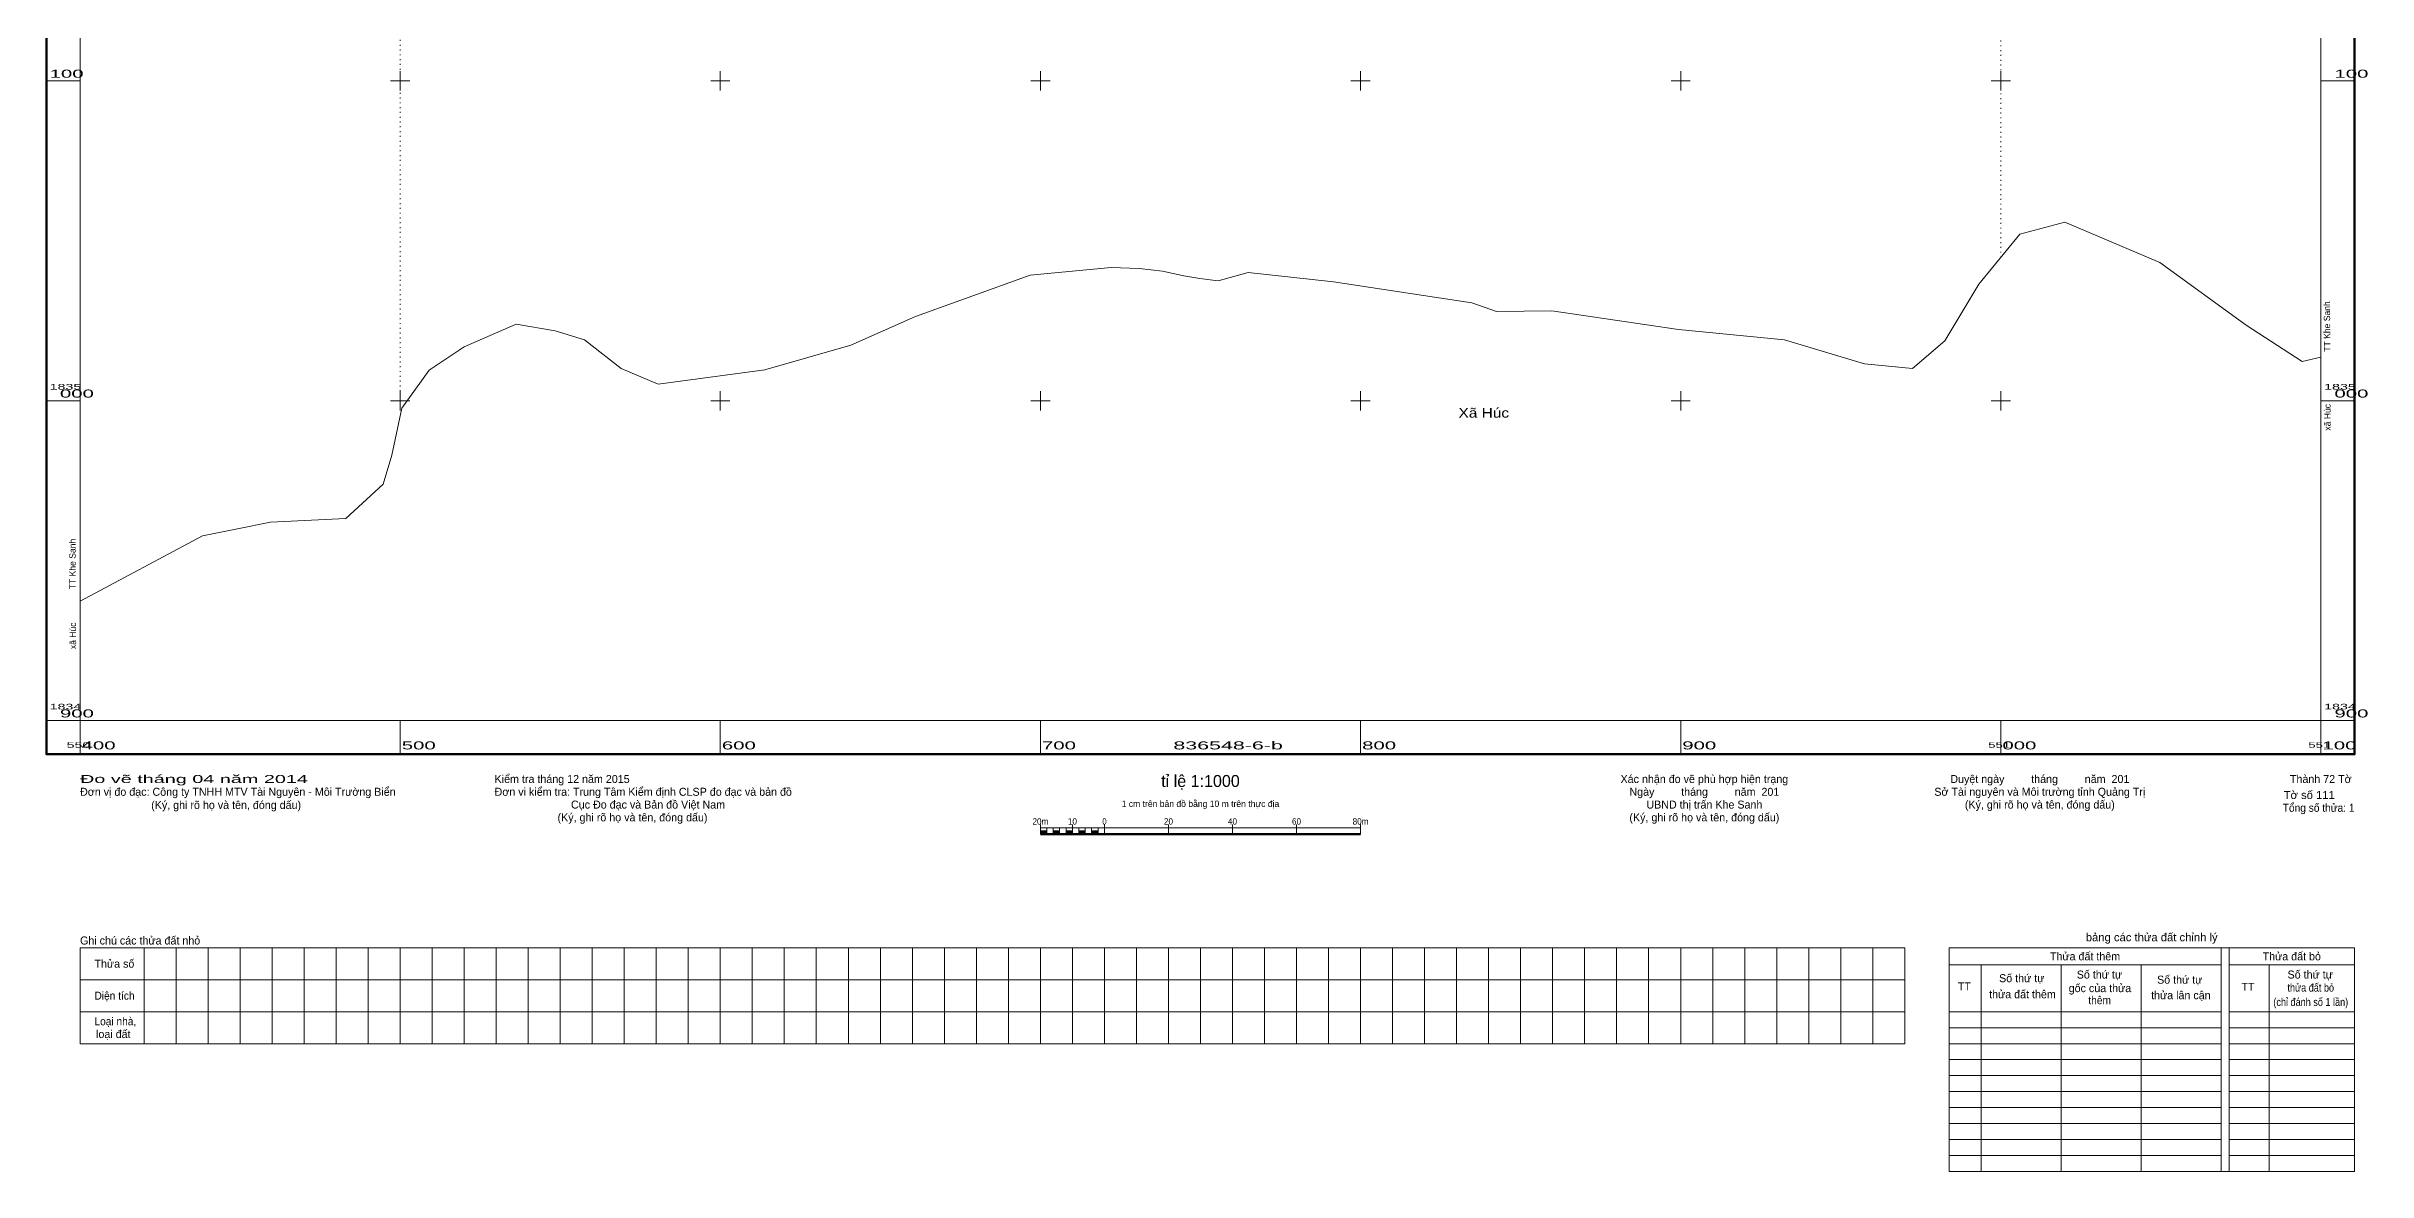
# Model space of a CAD drawing. Header units: metres. Extents: x 550390 to 551118, y 1834759 to 1835646.
# Drawn here: x 550390 to 551115, y 1834759 to 1835111 of the extents above; entities that cross this region are included whole.
import ezdxf
from ezdxf.enums import TextEntityAlignment as Align

# ---------------------------------------------------------------- set-up
doc = ezdxf.new("R2010")
doc.units = ezdxf.units.M
doc.linetypes.add('DOTTED', pattern=[1.5, 0.3, -1.2])
for name, color, linetype, lineweight in [('24', 7, 'DOTTED', 13), ('46', 7, 'Continuous', 13), ('63', 7, 'Continuous', 13)]:
    doc.layers.add(name, color=color, linetype=linetype, lineweight=lineweight)
doc.layers.add('28', color=7, linetype='Continuous')
doc.layers.add('48', color=7, linetype='Continuous')

msp = doc.modelspace()

# ---------------------------------------------------------------- hatches: boundary and pattern name
at = {"layer": '63'}
for points in [[(550700, 1834864.5), (550700, 1834865.5), (550702, 1834865.5), (550702, 1834864.5)], [(550704, 1834864.5), (550704, 1834865.5), (550706, 1834865.5), (550706, 1834864.5)], [(550708, 1834864.5), (550708, 1834865.5), (550710, 1834865.5), (550710, 1834864.5)], [(550712, 1834864.5), (550712, 1834865.5), (550714, 1834865.5), (550714, 1834864.5)], [(550716, 1834864.5), (550716, 1834865.5), (550718, 1834865.5), (550718, 1834864.5)]]:
    msp.add_hatch(color=256, dxfattribs=at).paths.add_polyline_path(points)

# ---------------------------------------------------------------- linework, layer by layer
at = {"layer": '24'}
for p, q in [((551000, 1835044.81), (551000, 1835500)), ((550500, 1835000), (550500, 1835309.31)), ((550500, 1835000), (550502.16, 1835000))]:
    msp.add_line(p, q, dxfattribs=at)
at = {"layer": '46'}
for points in [[(551100, 1835013.63), (551094.14, 1835012.28), (551076.63, 1835023.64), (551049.7, 1835043.23), (551020.03, 1835055.87), (551005.97, 1835052.09), (550993.13, 1835036.43), (550982.54, 1835018.7), (550972.37, 1835010.04), (550957.43, 1835011.54), (550932.42, 1835019.09), (550899.31, 1835022.25), (550859.78, 1835028.14), (550842.49, 1835027.89), (550834.73, 1835030.62)], [(550696.84, 1835039.23), (550722.14, 1835041.71), (550730.89, 1835041.4), (550738.14, 1835040.53), (550744.76, 1835039.1), (550749.75, 1835038.27), (550755.51, 1835037.53), (550764.88, 1835040.11)], [(550696.84, 1835039.23), (550660.94, 1835026.33), (550640.8, 1835017.33), (550613.96, 1835009.69), (550580.64, 1835005.21), (550569.06, 1835010.06), (550557.56, 1835019.02), (550548.43, 1835021.9), (550536.2, 1835023.92), (550520.03, 1835016.85), (550509.11, 1835009.6), (550500.49, 1834997.69), (550497.4, 1834982.95), (550494.74, 1834973.92), (550483.07, 1834963.24), (550459.54, 1834962.08), (550449.14, 1834959.99)], [(550764.88, 1835040.11), (550791.56, 1835037.23), (550834.73, 1835030.62)], [(550400, 1834937.3), (550438.22, 1834957.8), (550449.14, 1834959.99)]]:
    msp.add_lwpolyline(points, dxfattribs=at)
at = {"layer": '63'}
for p, q in [((550400, 1835100), (550389.5, 1835100)), ((550497, 1835100), (550503, 1835100)), ((550500, 1835097), (550500, 1835103)), ((550597, 1835100), (550603, 1835100)), ((550600, 1835097), (550600, 1835103)), ((550697, 1835100), (550703, 1835100)), ((550700, 1835097), (550700, 1835103)), ((550797, 1835100), (550803, 1835100)), ((550800, 1835097), (550800, 1835103)), ((550897, 1835100), (550903, 1835100)), ((550900, 1835097), (550900, 1835103)), ((550997, 1835100), (551003, 1835100)), ((551000, 1835097), (551000, 1835103)), ((551100, 1835100), (551110.5, 1835100)), ((550400, 1835000), (550389.5, 1835000)), ((550497, 1835000), (550503, 1835000)), ((550500, 1834997), (550500, 1835003)), ((550597, 1835000), (550603, 1835000)), ((550600, 1834997), (550600, 1835003)), ((550697, 1835000), (550703, 1835000)), ((550700, 1834997), (550700, 1835003)), ((550797, 1835000), (550803, 1835000)), ((550800, 1834997), (550800, 1835003)), ((550897, 1835000), (550903, 1835000)), ((550900, 1834997), (550900, 1835003)), ((550997, 1835000), (551003, 1835000)), ((551000, 1834997), (551000, 1835003)), ((551100, 1835000), (551110.5, 1835000)), ((550400, 1834900), (550389.5, 1834900)), ((550400, 1834900), (550400, 1834889.5)), ((550500, 1834900), (550500, 1834889.5)), ((550600, 1834900), (550600, 1834889.5)), ((550700, 1834900), (550700, 1834889.5)), ((550800, 1834900), (550800, 1834889.5)), ((550900, 1834900), (550900, 1834889.5)), ((551000, 1834900), (551000, 1834889.5)), ((551100, 1834900), (551100, 1834889.5)), ((551100, 1834900), (551110.5, 1834900)), ((550700, 1834864.5), (550700, 1834867.5)), ((550710, 1834864.5), (550710, 1834867.5)), ((550720, 1834864.5), (550720, 1834867.5)), ((550740, 1834864.5), (550740, 1834867.5)), ((550760, 1834864.5), (550760, 1834867.5)), ((550780, 1834864.5), (550780, 1834867.5)), ((550800, 1834864.5), (550800, 1834867.5)), ((550700, 1834866.5), (550800, 1834866.5)), ((550702, 1834864.5), (550702, 1834866.5)), ((550704, 1834864.5), (550704, 1834866.5)), ((550706, 1834864.5), (550706, 1834866.5)), ((550708, 1834864.5), (550708, 1834866.5)), ((550710, 1834864.5), (550710, 1834866.5)), ((550712, 1834864.5), (550712, 1834866.5)), ((550714, 1834864.5), (550714, 1834866.5)), ((550716, 1834864.5), (550716, 1834866.5)), ((550718, 1834864.5), (550718, 1834866.5)), ((550420, 1834829), (550420, 1834799)), ((550430, 1834829), (550430, 1834799)), ((550440, 1834829), (550440, 1834799)), ((550450, 1834829), (550450, 1834799)), ((550460, 1834829), (550460, 1834799)), ((550470, 1834829), (550470, 1834799)), ((550480, 1834829), (550480, 1834799)), ((550490, 1834829), (550490, 1834799)), ((550500, 1834829), (550500, 1834799)), ((550510, 1834829), (550510, 1834799)), ((550520, 1834829), (550520, 1834799)), ((550530, 1834829), (550530, 1834799)), ((550540, 1834829), (550540, 1834799)), ((550550, 1834829), (550550, 1834799)), ((550560, 1834829), (550560, 1834799)), ((550570, 1834829), (550570, 1834799)), ((550580, 1834829), (550580, 1834799)), ((550590, 1834829), (550590, 1834799)), ((550600, 1834829), (550600, 1834799)), ((550610, 1834829), (550610, 1834799)), ((550620, 1834829), (550620, 1834799)), ((550630, 1834829), (550630, 1834799)), ((550640, 1834829), (550640, 1834799)), ((550650, 1834829), (550650, 1834799)), ((550660, 1834829), (550660, 1834799)), ((550670, 1834829), (550670, 1834799)), ((550680, 1834829), (550680, 1834799)), ((550690, 1834829), (550690, 1834799)), ((550700, 1834829), (550700, 1834799)), ((550710, 1834829), (550710, 1834799)), ((550720, 1834829), (550720, 1834799)), ((550730, 1834829), (550730, 1834799)), ((550740, 1834829), (550740, 1834799)), ((550750, 1834829), (550750, 1834799)), ((550760, 1834829), (550760, 1834799)), ((550770, 1834829), (550770, 1834799)), ((550780, 1834829), (550780, 1834799)), ((550790, 1834829), (550790, 1834799)), ((550800, 1834829), (550800, 1834799)), ((550810, 1834829), (550810, 1834799)), ((550820, 1834829), (550820, 1834799)), ((550830, 1834829), (550830, 1834799)), ((550840, 1834829), (550840, 1834799)), ((550850, 1834829), (550850, 1834799)), ((550860, 1834829), (550860, 1834799)), ((550870, 1834829), (550870, 1834799)), ((550880, 1834829), (550880, 1834799)), ((550890, 1834829), (550890, 1834799)), ((550900, 1834829), (550900, 1834799)), ((550910, 1834829), (550910, 1834799)), ((550920, 1834829), (550920, 1834799)), ((550930, 1834829), (550930, 1834799)), ((550940, 1834829), (550940, 1834799)), ((550950, 1834829), (550950, 1834799)), ((550960, 1834829), (550960, 1834799)), ((550970, 1834829), (550970, 1834799)), ((550983.84, 1834829), (551110.5, 1834829)), ((550983.84, 1834829), (550983.84, 1834759)), ((550983.84, 1834823.63), (551068.84, 1834823.63)), ((550993.84, 1834823.63), (550993.84, 1834759)), ((551018.84, 1834823.63), (551018.84, 1834759)), ((551043.84, 1834823.63), (551043.84, 1834759)), ((551068.84, 1834829), (551068.84, 1834759)), ((551071.34, 1834829), (551071.34, 1834759)), ((551071.34, 1834823.63), (551110.5, 1834823.63)), ((551083.84, 1834823.63), (551083.84, 1834759)), ((551110.5, 1834829), (551110.5, 1834759)), ((550400, 1834819), (550970, 1834819)), ((550400, 1834809), (550970, 1834809)), ((550983.84, 1834809), (551068.84, 1834809)), ((551071.34, 1834809), (551110.5, 1834809)), ((550983.84, 1834804), (551068.84, 1834804)), ((551071.34, 1834804), (551110.5, 1834804)), ((550983.84, 1834799), (551068.84, 1834799)), ((551071.34, 1834799), (551110.5, 1834799)), ((550983.84, 1834794), (551068.84, 1834794)), ((550983.84, 1834789), (551068.84, 1834789)), ((551071.34, 1834794), (551110.5, 1834794)), ((551071.34, 1834789), (551110.5, 1834789)), ((550983.84, 1834784), (551068.84, 1834784)), ((551071.34, 1834784), (551110.5, 1834784)), ((550983.84, 1834779), (551068.84, 1834779)), ((550983.84, 1834774), (551068.84, 1834774)), ((551110.5, 1834779), (551071.34, 1834779)), ((551071.34, 1834774), (551110.5, 1834774)), ((550983.84, 1834769), (551068.84, 1834769)), ((551110.5, 1834769), (551071.34, 1834769)), ((550983.84, 1834764), (551068.84, 1834764)), ((550983.84, 1834759), (551068.84, 1834759)), ((551068.84, 1834759), (551071.34, 1834759)), ((551071.34, 1834764), (551110.5, 1834764)), ((551110.5, 1834759), (551071.34, 1834759))]:
    msp.add_line(p, q, dxfattribs=at)
at = {"layer": '63', "lineweight": 53}
msp.add_line((550700, 1834864.5), (550800, 1834864.5), dxfattribs=at)
at = {"layer": '63', "lineweight": 158}
msp.add_lwpolyline([(550389.5, 1835610.5), (551110.5, 1835610.5), (551110.5, 1834889.5), (550389.5, 1834889.5)], close=True, dxfattribs=at)
at = {"layer": '63'}
for points in [[(550400, 1835600), (551100, 1835600), (551100, 1834900), (550400, 1834900)], [(550700, 1834864.5), (550700, 1834865.5), (550702, 1834865.5), (550702, 1834864.5)], [(550704, 1834864.5), (550704, 1834865.5), (550706, 1834865.5), (550706, 1834864.5)], [(550708, 1834864.5), (550708, 1834865.5), (550710, 1834865.5), (550710, 1834864.5)], [(550712, 1834864.5), (550712, 1834865.5), (550714, 1834865.5), (550714, 1834864.5)], [(550716, 1834864.5), (550716, 1834865.5), (550718, 1834865.5), (550718, 1834864.5)]]:
    msp.add_lwpolyline(points, close=True, dxfattribs=at)
msp.add_lwpolyline([(550970, 1834799), (550400, 1834799), (550400, 1834829), (550970, 1834829)], dxfattribs=at)

# ---------------------------------------------------------------- texts
at = {"layer": '28'}
for s, p in [('xã Húc                      TT Khe Sanh', (551102.95, 1835010.89)), ('xã Húc              TT Khe Sanh', (550398.695, 1834939.6))]:
    msp.add_text(s, height=2, rotation=90.292, dxfattribs=at).set_placement(p, align=Align.CENTER)
at = {"layer": '48', "width": 1.2}
msp.add_text('Xã Húc', height=3, dxfattribs=at).set_placement((550838.5, 1834994.72), align=Align.CENTER)
at = {"layer": '63'}
for s, height, width, p in [('100', 2.5, 1.9, (550390.5, 1835101)), ('1835', 1.75, 1.9, (550390.5, 1835003.5)), ('1835', 1.75, 1.9, (551101, 1835003.5)), ('1834', 1.75, 1.9, (550390.5, 1834903.5)), ('1834', 1.75, 1.9, (551101, 1834903.5)), ('400', 2.5, 1.9, (550400.5, 1834891)), ('500', 2.5, 1.9, (550500.5, 1834891)), ('600', 2.5, 1.9, (550600.5, 1834891)), ('700', 2.5, 1.9, (550700.5, 1834891)), ('800', 2.5, 1.9, (550800.5, 1834891)), ('900', 2.5, 1.9, (550900.5, 1834891)), ('000', 2.5, 1.9, (551000.5, 1834891)), ('100', 2.5, 1.9, (551100.5, 1834891)), ('Đo vẽ tháng 04 năm 2014', 2.5, 1.85, (550400, 1834880.5)), ('Diện tích', 2.5, 0.95, (550404.5, 1834812.75)), ('Loại nhà,', 2.5, 0.95, (550404.5, 1834804.75))]:
    msp.add_text(s, height=height, dxfattribs=dict(at, width=width)).set_placement(p)
for s, height, width, p in [('100', 2.5, 1.9, (551114.82, 1835101)), ('000', 2.5, 1.9, (550404.32, 1835001)), ('000', 2.5, 1.9, (551114.82, 1835001)), ('900', 2.5, 1.9, (550404.32, 1834901)), ('900', 2.5, 1.9, (551114.82, 1834901)), ('550', 1.75, 1.9, (550403.22, 1834891.5)), ('551', 1.75, 1.75, (551002.9, 1834891.5)), ('551', 1.75, 1.75, (551102.9, 1834891.5)), ('Tổng số thửa: 1', 2.5, 0.95, (551110.5, 1834871.5)), ('Tờ số 111', 2.5, 1.05, (551104.33, 1834875.5))]:
    msp.add_text(s, height=height, dxfattribs=dict(at, width=width)).set_placement(p, align=Align.RIGHT)
for s, height, width, p in [('836548-6-b', 2.5, 2, (550758.63, 1834891)), ('20m', 2, 0.95, (550700, 1834867.5)), ('10', 2, 0.95, (550709.995, 1834867.5)), ('0', 2, 0.9, (550720, 1834867.5)), ('20', 2, 0.95, (550739.995, 1834867.5)), ('40', 2, 0.95, (550759.995, 1834867.5)), ('60', 2, 0.95, (550779.995, 1834867.5)), ('80m', 2, 0.95, (550800, 1834867.5)), ('bảng các thửa đất chỉnh lý', 2.5, 1.05, (551047.145, 1834831.02)), ('thửa đất bỏ', 2.5, 0.85, (551096.82, 1834815.28)), ('thêm', 2.5, 0.95, (551030.875, 1834811.34)), ('(chỉ đánh số 1 lần)', 2.5, 0.85, (551096.83, 1834810.77))]:
    msp.add_text(s, height=height, dxfattribs=dict(at, width=width)).set_placement(p, align=Align.CENTER)
for s, p in [('Kiểm tra tháng 12 năm 2015', (550529.5, 1834880.5)), ('Đơn vị đo đạc: Công ty TNHH MTV Tài Nguyên - Môi Trường Biển', (550400, 1834876.5)), ('Đơn vi kiểm tra: Trung Tâm Kiểm định CLSP đo đạc và bản đồ', (550529.5, 1834876.5)), ('Cục Đo đạc và Bản đồ Việt Nam', (550553.37, 1834872.5)), ('(Ký, ghi rõ họ và tên, đóng dấu)', (550549.16, 1834868.5)), ('Ghi chú các thửa đất nhỏ', (550400, 1834830)), ('Thửa số', (550404.5, 1834822.75)), ('loại đất', (550405, 1834800.75))]:
    msp.add_text(s, height=2.5, dxfattribs=at).set_placement(p)
for s, height, p in [('tỉ lệ 1:1000', 3.75, (550750, 1834879.25)), ('Xác nhận đo vẽ phù hợp hiện trạng', 2.5, (550907.405, 1834880.5)), ('Duyệt ngày         tháng         năm  201', 2.5, (551012.195, 1834880.5)), ('(Ký, ghi rõ họ và tên, đóng dấu)', 2.5, (550445.64, 1834872.38)), ('1 cm trên bản đồ bằng 10 m trên thực địa', 2, (550749.995, 1834873)), ('Ngày         tháng         năm  201', 2.5, (550907.405, 1834876.5)), ('UBND thị trấn Khe Sanh', 2.5, (550907.405, 1834872.5)), ('Sở Tài nguyên và Môi trường tỉnh Quảng Trị', 2.5, (551012.185, 1834876.5)), ('(Ký, ghi rõ họ và tên, đóng dấu)', 2.5, (551012.19, 1834872.5)), ('(Ký, ghi rõ họ và tên, đóng dấu)', 2.5, (550907.4, 1834868.5)), ('Thửa đất thêm', 2.5, (551026.32, 1834825.06)), ('Thửa đất bỏ', 2.5, (551090.895, 1834825.06)), ('TT', 2.5, (550988.63, 1834815.64)), ('Số thứ tự', 2.5, (551006.54, 1834818.22)), ('gốc của thửa', 2.5, (551030.975, 1834815.11)), ('Số thứ tự', 2.5, (551030.8, 1834819.36)), ('Số thứ tự', 2.5, (551055.89, 1834817.76)), ('TT', 2.5, (551077.23, 1834815.52)), ('Số thứ tự', 2.5, (551096.65, 1834819.36)), ('thửa đất thêm', 2.5, (551006.765, 1834813.2)), ('thửa lân cận', 2.5, (551056.25, 1834812.9))]:
    msp.add_text(s, height=height, dxfattribs=at).set_placement(p, align=Align.CENTER)
msp.add_text('Thành 72 Tờ', height=2.5, dxfattribs=at).set_placement((551109.6, 1834880.5), align=Align.RIGHT)

doc.saveas('drawing.dxf')
